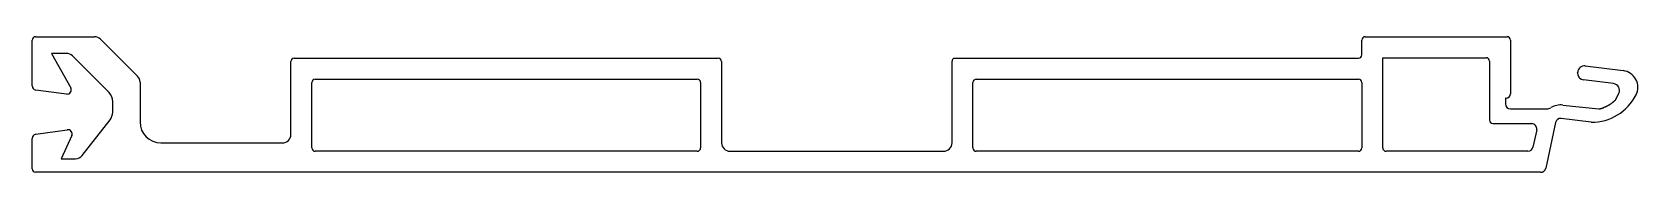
# Model space of a CAD drawing. Extents: x 1529.9 to 1625.7, y 1413.4 to 1421.4.
import ezdxf

# ---------------------------------------------------------------- set-up
doc = ezdxf.new("R2010")
doc.units = 0
doc.layers.get('0').update_dxf_attribs({"linetype": 'CONTINUOUS'})

msp = doc.modelspace()

# ---------------------------------------------------------------- linework, layer by layer
for p, q in [((1529.871, 1418.508), (1529.871, 1421.238)), ((1530.071, 1421.438), (1533.602, 1421.438)), ((1533.955, 1421.291), (1536.163, 1419.084)), ((1609.209, 1420.361), (1609.209, 1421.238)), ((1609.409, 1421.438), (1617.874, 1421.438)), ((1618.074, 1421.238), (1618.074, 1418.026)), ((1531.029, 1420.438), (1532.177, 1418.395)), ((1531.922, 1420.438), (1531.029, 1420.438)), ((1534.459, 1418.108), (1532.276, 1420.291)), ((1545.309, 1415.611), (1545.309, 1419.961)), ((1545.509, 1420.161), (1570.809, 1420.161)), ((1571.009, 1419.961), (1571.009, 1415.111)), ((1584.759, 1415.111), (1584.759, 1419.987)), ((1584.86, 1420.161), (1609.009, 1420.161)), ((1610.459, 1420.188), (1616.624, 1420.188)), ((1610.459, 1414.811), (1610.459, 1420.188)), ((1616.824, 1419.988), (1616.824, 1416.461)), ((1622.088, 1419.291), (1622.091, 1419.331)), ((1622.538, 1419.695), (1624.805, 1419.417)), ((1531.927, 1418.024), (1530.089, 1418.26)), ((1536.309, 1418.73), (1536.309, 1416.361)), ((1546.559, 1414.818), (1546.559, 1418.711)), ((1546.759, 1418.911), (1569.559, 1418.911)), ((1569.759, 1418.711), (1569.759, 1414.818)), ((1586.009, 1414.811), (1586.009, 1418.711)), ((1586.209, 1418.911), (1609.009, 1418.911)), ((1609.209, 1418.711), (1609.209, 1414.811)), ((1624.23, 1418.641), (1622.438, 1418.861)), ((1624.363, 1417.687), (1624.549, 1418.067)), ((1534.678, 1416.947), (1534.678, 1417.578)), ((1617.784, 1417.776), (1617.784, 1417.437)), ((1617.824, 1417.776), (1617.784, 1417.776)), ((1618.084, 1417.137), (1620.239, 1417.137)), ((1621.209, 1417.361), (1623.36, 1417.134)), ((1532.854, 1414.353), (1534.519, 1416.485)), ((1617.024, 1416.261), (1619.351, 1416.261)), ((1620.776, 1416.333), (1620.19, 1413.597)), ((1622.905, 1416.338), (1621.107, 1416.568)), ((1529.871, 1413.561), (1529.871, 1415.375)), ((1530.085, 1415.622), (1531.968, 1415.896)), ((1532.231, 1415.545), (1531.604, 1414.161)), ((1619.645, 1415.898), (1619.419, 1414.848)), ((1537.559, 1415.111), (1544.809, 1415.111)), ((1569.552, 1414.611), (1546.766, 1414.611)), ((1571.509, 1414.611), (1584.259, 1414.611)), ((1609.009, 1414.611), (1586.209, 1414.611)), ((1619.126, 1414.611), (1610.659, 1414.611)), ((1619.871, 1413.361), (1530.071, 1413.361)), ((1531.604, 1414.161), (1532.46, 1414.161))]:
    msp.add_line(p, q)
msp.add_polyline3d([(1623.36, 1417.13, 0), (1623.37, 1417.14, 0), (1623.38, 1417.14, 0), (1623.39, 1417.14, 0), (1623.4, 1417.14, 0), (1623.4, 1417.14, 0), (1623.41, 1417.15, 0), (1623.42, 1417.15, 0), (1623.43, 1417.15, 0), (1623.44, 1417.15, 0), (1623.45, 1417.16, 0), (1623.46, 1417.16, 0), (1623.47, 1417.16, 0), (1623.47, 1417.16, 0), (1623.48, 1417.17, 0), (1623.49, 1417.17, 0), (1623.5, 1417.17, 0), (1623.51, 1417.17, 0), (1623.52, 1417.18, 0), (1623.53, 1417.18, 0), (1623.54, 1417.18, 0), (1623.54, 1417.18, 0), (1623.55, 1417.19, 0), (1623.56, 1417.19, 0), (1623.57, 1417.19, 0), (1623.58, 1417.2, 0), (1623.59, 1417.2, 0), (1623.6, 1417.2, 0), (1623.6, 1417.2, 0), (1623.61, 1417.21, 0), (1623.62, 1417.21, 0), (1623.63, 1417.21, 0), (1623.64, 1417.22, 0), (1623.65, 1417.22, 0), (1623.65, 1417.22, 0), (1623.66, 1417.23, 0), (1623.67, 1417.23, 0), (1623.68, 1417.23, 0), (1623.69, 1417.24, 0), (1623.7, 1417.24, 0), (1623.7, 1417.24, 0), (1623.71, 1417.25, 0), (1623.72, 1417.25, 0), (1623.73, 1417.25, 0), (1623.74, 1417.26, 0), (1623.75, 1417.26, 0), (1623.75, 1417.27, 0), (1623.76, 1417.27, 0), (1623.77, 1417.27, 0), (1623.78, 1417.28, 0), (1623.79, 1417.28, 0), (1623.79, 1417.29, 0), (1623.8, 1417.29, 0), (1623.81, 1417.29, 0), (1623.82, 1417.3, 0), (1623.83, 1417.3, 0), (1623.84, 1417.31, 0), (1623.84, 1417.31, 0), (1623.85, 1417.31, 0), (1623.86, 1417.32, 0), (1623.87, 1417.32, 0), (1623.88, 1417.33, 0), (1623.88, 1417.33, 0), (1623.89, 1417.33, 0), (1623.9, 1417.34, 0), (1623.91, 1417.34, 0), (1623.91, 1417.35, 0), (1623.92, 1417.35, 0), (1623.93, 1417.36, 0), (1623.94, 1417.36, 0), (1623.95, 1417.37, 0), (1623.95, 1417.37, 0), (1623.96, 1417.38, 0), (1623.97, 1417.38, 0), (1623.98, 1417.38, 0), (1623.98, 1417.39, 0), (1623.99, 1417.39, 0), (1624, 1417.4, 0), (1624.01, 1417.4, 0), (1624.02, 1417.41, 0), (1624.02, 1417.41, 0), (1624.03, 1417.42, 0), (1624.04, 1417.42, 0), (1624.05, 1417.43, 0), (1624.05, 1417.43, 0), (1624.06, 1417.44, 0), (1624.07, 1417.44, 0), (1624.08, 1417.45, 0), (1624.08, 1417.45, 0), (1624.09, 1417.46, 0), (1624.1, 1417.47, 0), (1624.11, 1417.47, 0), (1624.11, 1417.48, 0), (1624.12, 1417.48, 0), (1624.13, 1417.49, 0), (1624.14, 1417.49, 0), (1624.14, 1417.5, 0), (1624.15, 1417.5, 0), (1624.16, 1417.51, 0), (1624.16, 1417.51, 0), (1624.17, 1417.52, 0), (1624.18, 1417.53, 0), (1624.19, 1417.53, 0), (1624.19, 1417.54, 0), (1624.2, 1417.54, 0), (1624.21, 1417.55, 0), (1624.22, 1417.56, 0), (1624.22, 1417.56, 0), (1624.23, 1417.57, 0), (1624.24, 1417.57, 0), (1624.24, 1417.58, 0), (1624.25, 1417.59, 0), (1624.26, 1417.59, 0), (1624.27, 1417.6, 0), (1624.27, 1417.6, 0), (1624.28, 1417.61, 0), (1624.29, 1417.62, 0), (1624.29, 1417.62, 0), (1624.3, 1417.63, 0), (1624.31, 1417.64, 0), (1624.31, 1417.64, 0), (1624.32, 1417.65, 0), (1624.33, 1417.65, 0), (1624.34, 1417.66, 0), (1624.34, 1417.67, 0), (1624.35, 1417.67, 0), (1624.36, 1417.68, 0), (1624.36, 1417.69, 0)])
for centre, radius, start, end in [((1530.071, 1421.238), 0.2, 89.99903, 179.99997), ((1533.602, 1420.938), 0.5, 45.00002, 90.00075), ((1609.409, 1421.238), 0.2, 90.0001, 179.99997), ((1617.874, 1421.238), 0.2, 0.00003, 89.9999), ((1531.922, 1419.938), 0.5, 45, 89.99988), ((1545.509, 1419.961), 0.2, 90.00116, 179.99999), ((1570.809, 1419.961), 0.2, 0.00001, 89.9999), ((1584.959, 1419.987), 0.2, 119.50773, 179.99971), ((1609.009, 1420.361), 0.2, 270.0001, 0), ((1616.624, 1419.988), 0.2, 0.00001, 90.00001), ((1535.809, 1418.73), 0.5, 0.00023, 45.00032), ((1622.486, 1419.258), 0.4, 175.25245, 263), ((1622.49, 1419.298), 0.4, 83, 175.25246), ((1624.683, 1418.424), 1, 332.81271, 83.00001), ((1530.121, 1418.508), 0.25, 180, 262.70677), ((1531.959, 1418.272), 0.25, 262.70677, 29.31741), ((1533.928, 1417.578), 0.75, 0.00023, 45.00032), ((1546.759, 1418.711), 0.2, 90.00116, 179.99999), ((1569.559, 1418.711), 0.2, 0.00001, 89.9999), ((1586.209, 1418.711), 0.2, 89.99903, 179.99999), ((1609.009, 1418.711), 0.2, 0.00001, 89.9999), ((1624.19, 1418.243), 0.4, 333.85188, 84.27298), ((1618.084, 1417.437), 0.3, 180.00892, 269.99999), ((1617.824, 1418.026), 0.25, 270, 0), ((1620.239, 1417.637), 0.5, 270, 301.33252), ((1621.069, 1416.27), 1.1, 82.72643, 121.25848), ((1622.904, 1419.338), 3, 270.00892, 332.81271), ((1533.928, 1416.947), 0.75, 321.99957, 359.99965), ((1537.559, 1416.361), 1.25, 179.99999, 269.99995), ((1617.024, 1416.461), 0.2, 180, 270), ((1619.351, 1415.961), 0.3, 347.89808, 89.99998), ((1621.069, 1416.27), 0.3, 82.72644, 167.90698), ((1530.121, 1415.375), 0.25, 98.25811, 180), ((1532.004, 1415.648), 0.25, 335.61042, 98.25811), ((1544.809, 1415.611), 0.5, 269.99988, 0.00001), ((1532.46, 1414.661), 0.5, 269.99956, 321.99998), ((1546.766, 1414.818), 0.207, 180, 269.99987), ((1569.552, 1414.818), 0.207, 270.00013, 0), ((1571.509, 1415.111), 0.5, 180.00004, 269.99969), ((1584.259, 1415.111), 0.5, 269.99988, 359.99996), ((1586.209, 1414.811), 0.2, 180.0001, 270.00097), ((1609.009, 1414.811), 0.2, 270.0001, 359.9999), ((1610.659, 1414.811), 0.2, 180.0001, 270.00017), ((1619.126, 1414.911), 0.3, 270.00002, 347.8981), ((1530.071, 1413.561), 0.2, 179.99996, 270.00097), ((1619.897, 1413.66), 0.3, 265.0704, 347.90697)]:
    msp.add_arc(centre, radius, start, end)

doc.saveas('drawing.dxf')
